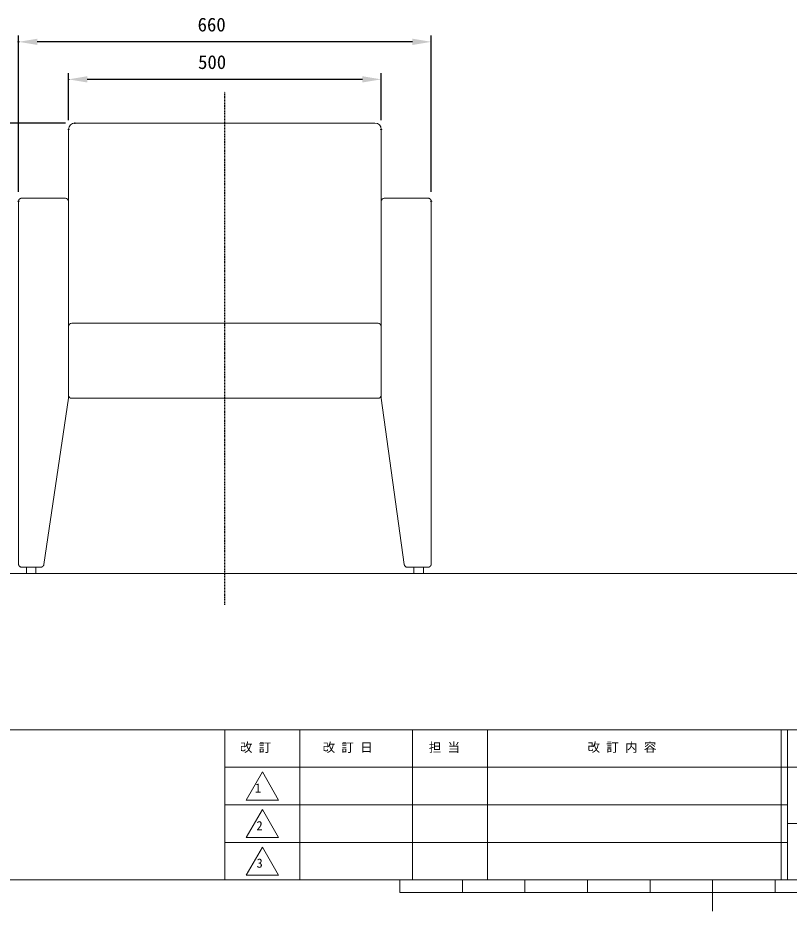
# Model space of a CAD drawing. Units: millimetres, scale not verified. Extents: x -203 to 203, y -143 to 143.
# Drawn here: x -111.1 to 12.3, y -143 to -0.2 of the extents above; entities that cross this region are included whole.
import ezdxf
from ezdxf.enums import TextEntityAlignment as Align

# ---------------------------------------------------------------- set-up
doc = ezdxf.new("R2010")
doc.units = ezdxf.units.MM
doc.header["$LTSCALE"] = 0.5
doc.header["$PDMODE"] = 32
doc.header["$PDSIZE"] = 0.1
doc.linetypes.add('USER1', pattern=[0.629921, 0.393701, -0.07874, 0.07874, -0.07874])
for name, color, linetype, lineweight in [('0-1_DIMENSION_LINES$02_DIMENSI', 7, 'Continuous', 25), ('0-3_図面_FORMAT$03_TEXT', 7, 'Continuous', 18), ('0-4_図面_FORMAT$01_WAKU$OUT_LINE', 6, 'Continuous', 18), ('0-5_図面_FORMAT$01_WAKU$SUB_LINE', 7, 'Continuous', 18), ('0-8_DIMENSION_LINES$01_CENTER_', 7, 'USER1', 25), ('0-9_DIMENSION_LINES$03_LINES', 7, 'Continuous', 18)]:
    doc.layers.add(name, color=color, linetype=linetype, lineweight=lineweight)
doc.layers.add('0-2_DEFPOINTS', color=7, linetype='Continuous')
doc.styles.add('ＭＳ ゴシック', font='')
doc.styles.get('ＭＳ ゴシック').set_extended_font_data('MS Gothic')

# ---------------------------------------------------------------- blocks, each defined once
blk = doc.blocks.new('D1')
at = {"layer": '0-1_DIMENSION_LINES$02_DIMENSI'}
for p, q in [((1338, 1724), (1338, 1774)), ((1470, 1724), (1470, 1774)), ((1464, 1772), (1344, 1772))]:
    blk.add_line(p, q, dxfattribs=at)
for points in [[(1344, 1773), (1344, 1771), (1338, 1772)], [(1464, 1771), (1464, 1773), (1470, 1772)]]:
    blk.add_solid(points, dxfattribs=at)
at = {"layer": '0-2_DEFPOINTS'}
for p in [(1338, 1772), (1338, 1721), (1470, 1721)]:
    blk.add_point(p, dxfattribs=at)
at = {"layer": '0-1_DIMENSION_LINES$02_DIMENSI', "style": 'ＭＳ ゴシック'}
blk.add_text('660', height=4.399, dxfattribs=at).set_placement((1395.286, 1774), align=Align.BOTTOM_LEFT)
blk = doc.blocks.new('D6')
at = {"layer": '0-1_DIMENSION_LINES$02_DIMENSI'}
for p, q in [((1353, 1746), (1324, 1746)), ((1326, 1608), (1326, 1740)), ((1329, 1602), (1328, 1602))]:
    blk.add_line(p, q, dxfattribs=at)
for points in [[(1327, 1740), (1325, 1740), (1326, 1746)], [(1325, 1608), (1327, 1608), (1326, 1602)]]:
    blk.add_solid(points, dxfattribs=at)
at = {"layer": '0-2_DEFPOINTS'}
for p in [(1326, 1746), (1356, 1746), (1326, 1602)]:
    blk.add_point(p, dxfattribs=at)
at = {"layer": '0-1_DIMENSION_LINES$02_DIMENSI', "style": 'ＭＳ ゴシック'}
blk.add_text('720', height=4.399, rotation=90, dxfattribs=at).set_placement((1324, 1665.429), align=Align.BOTTOM_LEFT)
blk = doc.blocks.new('D16')
at = {"layer": '0-1_DIMENSION_LINES$02_DIMENSI'}
for p, q in [((1354, 1747), (1354, 1762)), ((1448, 1760), (1360, 1760)), ((1454, 1747), (1454, 1762))]:
    blk.add_line(p, q, dxfattribs=at)
for points in [[(1360, 1761), (1360, 1759), (1354, 1760)], [(1448, 1759), (1448, 1761), (1454, 1760)]]:
    blk.add_solid(points, dxfattribs=at)
at = {"layer": '0-2_DEFPOINTS'}
for p in [(1354, 1760), (1354, 1744), (1454, 1744)]:
    blk.add_point(p, dxfattribs=at)
at = {"layer": '0-1_DIMENSION_LINES$02_DIMENSI', "style": 'ＭＳ ゴシック'}
blk.add_text('500', height=4.399, dxfattribs=at).set_placement((1395.429, 1762), align=Align.BOTTOM_LEFT)

msp = doc.modelspace()

# ---------------------------------------------------------------- linework, layer by layer
at = {"layer": '0-3_図面_FORMAT$03_TEXT'}
for p, q in [((-72, -120.75), (-74.5981, -125.25)), ((-69.4019, -125.25), (-72, -120.75)), ((-74.5981, -125.25), (-69.4019, -125.25)), ((-72, -126.75), (-74.5981, -131.25)), ((-69.4019, -131.25), (-72, -126.75)), ((-74.5981, -131.25), (-69.4019, -131.25)), ((-72, -132.75), (-74.5981, -137.25)), ((-69.4019, -137.25), (-72, -132.75)), ((-74.5981, -137.25), (-69.4019, -137.25))]:
    msp.add_line(p, q, dxfattribs=at)
at = {"layer": '0-4_図面_FORMAT$01_WAKU$OUT_LINE'}
for p, q in [((198, -114), (-198, -114)), ((-78, -114), (-78, -138)), ((11, -114), (11, -138)), ((12, -114), (12, -138)), ((198, -120), (-78, -120)), ((-198, -138), (198, -138)), ((-50, -140), (-50, -138)), ((-40, -140), (-40, -138)), ((-30, -140), (-30, -138)), ((-20, -140), (-20, -138)), ((-10, -140), (-10, -138)), ((0, -138), (0, -143)), ((10, -140), (10, -138)), ((-50, -140), (50, -140))]:
    msp.add_line(p, q, dxfattribs=at)
at = {"layer": '0-5_図面_FORMAT$01_WAKU$SUB_LINE'}
for p, q in [((-66, -114), (-66, -138)), ((-48, -114), (-48, -138)), ((-36, -114), (-36, -138)), ((12, -126), (-78, -126)), ((12, -129), (144, -129)), ((12, -132), (-78, -132))]:
    msp.add_line(p, q, dxfattribs=at)
at = {"layer": '0-8_DIMENSION_LINES$01_CENTER_'}
msp.add_line((-78, -94), (-78, -12), dxfattribs=at)
at = {"layer": '0-9_DIMENSION_LINES$03_LINES'}
for p, q in [((-102, -17), (-54, -17)), ((-103, -50.7772), (-103, -18)), ((-53, -18), (-53, -50.7772)), ((-103, -60.5), (-103, -49.5)), ((-102.5, -49), (-53.5, -49)), ((-53, -49.5), (-53, -60.5)), ((-53.5, -61), (-102.5, -61)), ((-133, -89), (142, -89))]:
    msp.add_line(p, q, dxfattribs=at)
for points in [[(-111, -60), (-111, -29.5), (-110.9998, -29.4877), (-110.9994, -29.4755), (-110.9986, -29.4632), (-110.9976, -29.451), (-110.9962, -29.4388), (-110.9946, -29.4266), (-110.9926, -29.4145), (-110.9904, -29.4025), (-110.9879, -29.3904), (-110.985, -29.3785), (-110.9819, -29.3666), (-110.9785, -29.3549), (-110.9748, -29.3432), (-110.9708, -29.3316), (-110.9665, -29.3201), (-110.9619, -29.3087), (-110.9571, -29.2974), (-110.952, -29.2862), (-110.9466, -29.2752), (-110.941, -29.2643), (-110.935, -29.2536), (-110.9289, -29.2429), (-110.9224, -29.2325), (-110.9157, -29.2222), (-110.9088, -29.2121), (-110.9016, -29.2022), (-110.8942, -29.1924), (-110.8865, -29.1828), (-110.8786, -29.1734), (-110.8705, -29.1642), (-110.8621, -29.1552), (-110.8536, -29.1464), (-110.8448, -29.1379), (-110.8358, -29.1295), (-110.8266, -29.1214), (-110.8172, -29.1135), (-110.8076, -29.1058), (-110.7978, -29.0984)], [(-110.7978, -29.0984), (-110.7879, -29.0912), (-110.7778, -29.0843), (-110.7675, -29.0776), (-110.7571, -29.0711), (-110.7464, -29.065), (-110.7357, -29.059), (-110.7248, -29.0534), (-110.7138, -29.048), (-110.7026, -29.0429), (-110.6913, -29.0381), (-110.6799, -29.0335), (-110.6684, -29.0292), (-110.6568, -29.0252), (-110.6451, -29.0215), (-110.6334, -29.0181), (-110.6215, -29.015), (-110.6096, -29.0121), (-110.5975, -29.0096), (-110.5855, -29.0074), (-110.5734, -29.0054), (-110.5612, -29.0038), (-110.549, -29.0024), (-110.5368, -29.0014), (-110.5245, -29.0006), (-110.5123, -29.0002), (-110.5, -29), (-110, -29), (-103.5, -29)], [(-103, -29.5), (-103, -61), (-106.9421, -87.5661), (-106.9438, -87.5772), (-106.9456, -87.5883), (-106.9477, -87.5993), (-106.9501, -87.6103), (-106.9527, -87.6212), (-106.9555, -87.6321), (-106.9586, -87.6429), (-106.9619, -87.6536), (-106.9655, -87.6643), (-106.9693, -87.6749), (-106.9734, -87.6853), (-106.9777, -87.6957), (-106.9822, -87.706), (-106.9869, -87.7162), (-106.9919, -87.7263), (-106.9971, -87.7362), (-107.0025, -87.7461), (-107.0081, -87.7558), (-107.014, -87.7654), (-107.0201, -87.7748), (-107.0264, -87.7842), (-107.0328, -87.7933), (-107.0395, -87.8024), (-107.0464, -87.8112), (-107.0535, -87.8199), (-107.0608, -87.8285), (-107.0683, -87.8369), (-107.076, -87.8451), (-107.0838, -87.8531), (-107.0918, -87.861), (-107.1, -87.8687), (-107.1084, -87.8762), (-107.1169, -87.8835), (-107.1256, -87.8906), (-107.1345, -87.8975), (-107.1435, -87.9042), (-107.1527, -87.9108)], [(-53, -29.5), (-53, -61), (-49.3079, -87.5661), (-49.3062, -87.5772), (-49.3044, -87.5883), (-49.3023, -87.5993), (-49.2999, -87.6103), (-49.2973, -87.6212), (-49.2945, -87.6321), (-49.2914, -87.6429), (-49.2881, -87.6536), (-49.2845, -87.6643), (-49.2807, -87.6749), (-49.2766, -87.6853), (-49.2723, -87.6957), (-49.2678, -87.706), (-49.2631, -87.7162), (-49.2581, -87.7263), (-49.2529, -87.7362), (-49.2475, -87.7461), (-49.2419, -87.7558), (-49.236, -87.7654), (-49.2299, -87.7748), (-49.2236, -87.7842), (-49.2172, -87.7933), (-49.2105, -87.8024), (-49.2036, -87.8112), (-49.1965, -87.8199), (-49.1892, -87.8285), (-49.1817, -87.8369), (-49.174, -87.8451), (-49.1662, -87.8531), (-49.1582, -87.861), (-49.0564, -87.9689), (-49.0421, -87.9772), (-49, -87.9995), (-47.25, -88), (-45.5, -88), (-45.4877, -87.9998), (-45.4755, -87.9994)], [(-45.2022, -29.0984), (-45.2121, -29.0912), (-45.2222, -29.0843), (-45.2325, -29.0776), (-45.2429, -29.0711), (-45.2536, -29.065), (-45.2643, -29.059), (-45.2752, -29.0534), (-45.2862, -29.048), (-45.2974, -29.0429), (-45.3087, -29.0381), (-45.3201, -29.0335), (-45.3316, -29.0292), (-45.3432, -29.0252), (-45.3549, -29.0215), (-45.3666, -29.0181), (-45.3785, -29.015), (-45.3904, -29.0121), (-45.4025, -29.0096), (-45.4145, -29.0074), (-45.4266, -29.0054), (-45.4388, -29.0038), (-45.451, -29.0024), (-45.4632, -29.0014), (-45.4755, -29.0006), (-45.4877, -29.0002), (-45.5, -29), (-46, -29), (-52.5, -29)], [(-45, -60), (-45, -29.5), (-45.0002, -29.4877), (-45.0006, -29.4755), (-45.0014, -29.4632), (-45.0024, -29.451), (-45.0038, -29.4388), (-45.0054, -29.4266), (-45.0074, -29.4145), (-45.0096, -29.4025), (-45.0121, -29.3904), (-45.015, -29.3785), (-45.0181, -29.3666), (-45.0215, -29.3549), (-45.0252, -29.3432), (-45.0292, -29.3316), (-45.0335, -29.3201), (-45.0381, -29.3087), (-45.0429, -29.2974), (-45.048, -29.2862), (-45.0534, -29.2752), (-45.059, -29.2643), (-45.065, -29.2536), (-45.0711, -29.2429), (-45.0776, -29.2325), (-45.0843, -29.2222), (-45.0912, -29.2121), (-45.0984, -29.2022), (-45.1058, -29.1924), (-45.1135, -29.1828), (-45.1214, -29.1734), (-45.1295, -29.1642), (-45.1379, -29.1552), (-45.1464, -29.1464), (-45.1552, -29.1379), (-45.1642, -29.1295), (-45.1734, -29.1214), (-45.1828, -29.1135), (-45.1924, -29.1058), (-45.2022, -29.0984)], [(-110.9665, -87.6799), (-110.9708, -87.6684), (-110.9748, -87.6568), (-110.9785, -87.6451), (-110.9819, -87.6334), (-110.985, -87.6215), (-110.9879, -87.6096), (-110.9904, -87.5975), (-110.9926, -87.5855), (-110.9946, -87.5734), (-110.9962, -87.5612), (-110.9976, -87.549), (-110.9986, -87.5368), (-110.9994, -87.5245), (-110.9998, -87.5123), (-111, -87.5), (-111, -60)], [(-45.0776, -87.7675), (-45.0711, -87.7571), (-45.065, -87.7464), (-45.059, -87.7357), (-45.0534, -87.7248), (-45.048, -87.7138), (-45.0429, -87.7026), (-45.0381, -87.6913), (-45.0335, -87.6799), (-45.0292, -87.6684), (-45.0252, -87.6568), (-45.0215, -87.6451), (-45.0181, -87.6334), (-45.015, -87.6215), (-45.0121, -87.6096), (-45.0096, -87.5975), (-45.0074, -87.5855), (-45.0054, -87.5734), (-45.0038, -87.5612), (-45.0024, -87.549), (-45.0014, -87.5368), (-45.0006, -87.5245), (-45.0002, -87.5123), (-45, -87.5), (-45, -60)], [(-110.6215, -87.985), (-110.6334, -87.9819), (-110.6451, -87.9785), (-110.6568, -87.9748), (-110.6684, -87.9708), (-110.6799, -87.9665), (-110.6913, -87.9619), (-110.7026, -87.9571), (-110.7138, -87.952), (-110.7248, -87.9466), (-110.7357, -87.941), (-110.7464, -87.935), (-110.7571, -87.9289), (-110.7675, -87.9224), (-110.7778, -87.9157), (-110.7879, -87.9088), (-110.7978, -87.9016), (-110.8076, -87.8942), (-110.8172, -87.8865), (-110.8266, -87.8786), (-110.8358, -87.8705), (-110.8448, -87.8621), (-110.8536, -87.8536), (-110.8621, -87.8448), (-110.8705, -87.8358), (-110.8786, -87.8266), (-110.8865, -87.8172), (-110.8942, -87.8076), (-110.9016, -87.7978), (-110.9088, -87.7879), (-110.9157, -87.7778), (-110.9224, -87.7675), (-110.9289, -87.7571), (-110.935, -87.7464), (-110.941, -87.7357), (-110.9466, -87.7248), (-110.952, -87.7138), (-110.9571, -87.7026), (-110.9619, -87.6913), (-110.9665, -87.6799)], [(-107.1527, -87.9108), (-107.162, -87.9171), (-107.1714, -87.9231), (-107.181, -87.929), (-107.1907, -87.9347), (-107.2005, -87.9401), (-107.2105, -87.9453), (-107.2205, -87.9503), (-107.2307, -87.9551), (-107.241, -87.9596), (-107.2514, -87.964), (-107.2618, -87.968), (-107.2724, -87.9719), (-107.283, -87.9755), (-107.2938, -87.9788), (-107.3046, -87.9819), (-107.3154, -87.9848), (-107.3263, -87.9874), (-107.3373, -87.9898), (-107.3484, -87.9919), (-107.3594, -87.9938), (-107.3705, -87.9955), (-107.3817, -87.9968), (-107.3929, -87.998), (-107.4041, -87.9989), (-107.4153, -87.9995), (-107.4265, -87.9999), (-107.4378, -88), (-109, -88), (-110.5, -88), (-110.5123, -87.9998), (-110.5245, -87.9994), (-110.5368, -87.9986), (-110.549, -87.9976), (-110.5612, -87.9962), (-110.5734, -87.9946), (-110.5855, -87.9926), (-110.5975, -87.9904), (-110.6096, -87.9879), (-110.6215, -87.985)], [(-45.4755, -87.9994), (-45.4632, -87.9986), (-45.451, -87.9976), (-45.4388, -87.9962), (-45.4266, -87.9946), (-45.4145, -87.9926), (-45.4025, -87.9904), (-45.3904, -87.9879), (-45.3785, -87.985), (-45.3666, -87.9819), (-45.3549, -87.9785), (-45.3432, -87.9748), (-45.3316, -87.9708), (-45.3201, -87.9665), (-45.3087, -87.9619), (-45.2974, -87.9571), (-45.2862, -87.952), (-45.2752, -87.9466), (-45.2643, -87.941), (-45.2536, -87.935), (-45.2429, -87.9289), (-45.2325, -87.9224), (-45.2222, -87.9157), (-45.2121, -87.9088), (-45.2022, -87.9016), (-45.1924, -87.8942), (-45.1828, -87.8865), (-45.1734, -87.8786), (-45.1642, -87.8705), (-45.1552, -87.8621), (-45.1464, -87.8536), (-45.1379, -87.8448), (-45.1295, -87.8358), (-45.1214, -87.8266), (-45.1135, -87.8172), (-45.1058, -87.8076), (-45.0984, -87.7978), (-45.0912, -87.7879), (-45.0843, -87.7778), (-45.0776, -87.7675)]]:
    msp.add_lwpolyline(points, dxfattribs=at)
for points in [[(-109.75, -88), (-108.25, -88), (-108.25, -89), (-109.75, -89)], [(-46.25, -88), (-47.75, -88), (-47.75, -89), (-46.25, -89)]]:
    msp.add_lwpolyline(points, close=True, dxfattribs=at)
for centre, radius, start, end in [((-102, -18), 1, 90, 180), ((-54, -18), 1, 0, 90), ((-103.5, -29.5), 0.5, 0, 90), ((-52.5, -29.5), 0.5, 90, 180), ((-102.5, -49.5), 0.5, 90, 180), ((-53.5, -49.5), 0.5, 0, 90), ((-102.5, -60.5), 0.5, 180, 270), ((-53.5, -60.5), 0.5, 270, 0)]:
    msp.add_arc(centre, radius, start, end, dxfattribs=at)

# ---------------------------------------------------------------- block references
at = {"layer": '0-1_DIMENSION_LINES$02_DIMENSI', "xscale": 0.5, "yscale": 0.5}
for name in ['D1', 'D16', 'D6']:
    msp.add_blockref(name, (-780, -890), dxfattribs=at)

# ---------------------------------------------------------------- texts
at = {"layer": '0-3_図面_FORMAT$03_TEXT', "style": 'ＭＳ ゴシック'}
for s, p in [('改 訂', (-75.5838, -117.9799)), ('改 訂 日', (-62.3608, -117.9799)), ('担 当', (-45.3714, -117.9799)), ('改 訂 内 容', (-19.9835, -117.964)), ('1', (-73.1918, -124.4965)), ('2', (-72.9498, -130.4965)), ('3', (-72.9398, -136.4965))]:
    msp.add_text(s, height=1.466, dxfattribs=at).set_placement(p, align=Align.BOTTOM_LEFT)

doc.saveas('drawing.dxf')
